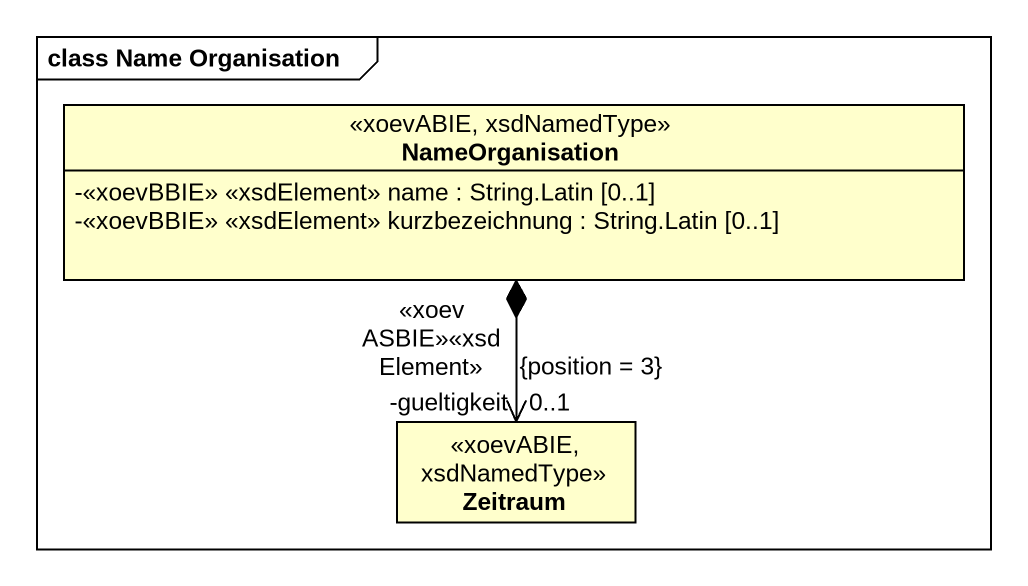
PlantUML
@startuml
mainframe class Name Organisation
hide circle
hide empty members
skinparam classAttributeIconSize 0
class NameOrganisation <<xoevABIE, xsdNamedType>> {
  -<<xoevBBIE>> <<xsdElement>> name : String.Latin [0..1]
  -<<xoevBBIE>> <<xsdElement>> kurzbezeichnung : String.Latin [0..1]
}
class Zeitraum <<xoevABIE, xsdNamedType>>
NameOrganisation *--> "-gueltigkeit\n<<xoevASBIE>><<xsdElement>>\n0..1\n{position = 3}" Zeitraum
@enduml
